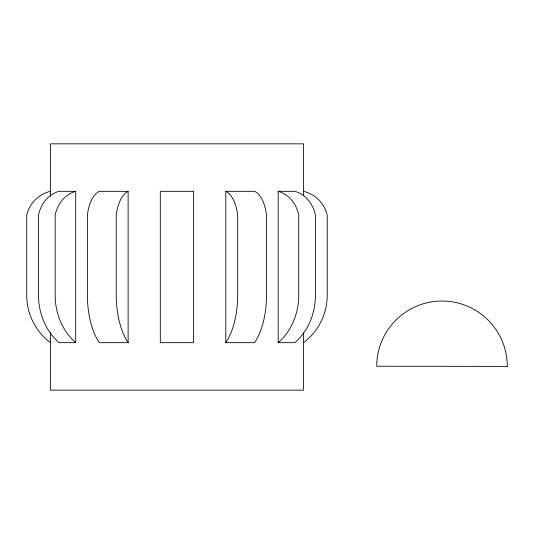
<?xml version="1.0" encoding="UTF-8"?>
<svg xmlns="http://www.w3.org/2000/svg" width="534" height="534" viewBox="0 0 534 534"><rect width="100%" height="100%" fill="white"/><g stroke="black" fill="none" stroke-linecap="round" stroke-linejoin="round"><path stroke-width="0.8" d="M75.721 191.326L59.06 191.326A31.947 27.661 -90 0 0 38.501 215.062L38.501 295.195A59.354 51.404 -90 0 0 59.06 342.674L75.721 342.674L75.721 191.326A31.947 27.661 90 0 0 55.162 215.062L55.162 295.195A59.354 51.404 90 0 0 75.721 342.674M128.127 191.326L99.277 191.326A31.947 15.973 -90 0 0 87.402 215.062L87.402 295.195A59.354 29.677 -90 0 0 99.277 342.674L128.127 342.674L128.127 191.326A31.947 15.973 90 0 0 116.258 215.062L116.258 295.195A59.354 29.677 90 0 0 128.127 342.674M225.795 191.326L254.645 191.326A31.947 15.973 90 0 1 266.519 215.062L266.519 295.195A59.354 29.677 -90 0 1 254.645 342.674L225.795 342.674L225.795 191.326A31.947 15.973 90 0 1 237.663 215.062L237.663 295.195A59.354 29.677 90 0 1 225.795 342.674M278.201 191.326L294.861 191.326A31.947 27.661 -90 0 1 315.42 215.062L315.42 295.195A59.354 51.404 -90 0 1 294.861 342.674L278.201 342.674L278.201 191.326A31.947 27.661 90 0 1 298.76 215.062L298.76 295.195A59.354 51.404 90 0 1 278.201 342.674M303.479 195.477L303.479 143.84L50.443 143.84L50.443 196.312M303.479 332.682L303.479 390.16L50.443 390.16L50.443 332.682M50.443 191.326A31.947 31.947 0 0 0 26.7 215.062L26.7 295.195A59.354 59.354 0 0 0 50.443 342.674M303.479 191.326A31.947 31.947 0 0 1 327.222 215.062L327.222 295.195A59.354 59.354 0 0 1 303.479 342.674M193.615 191.326L160.307 191.326L160.307 342.674L193.615 342.674L193.615 191.326M507.3 366.384L376.724 366.257A65.288 65.288 0 0 1 442.072 301.036A65.288 65.288 0 0 1 507.3 366.384"/></g></svg>
